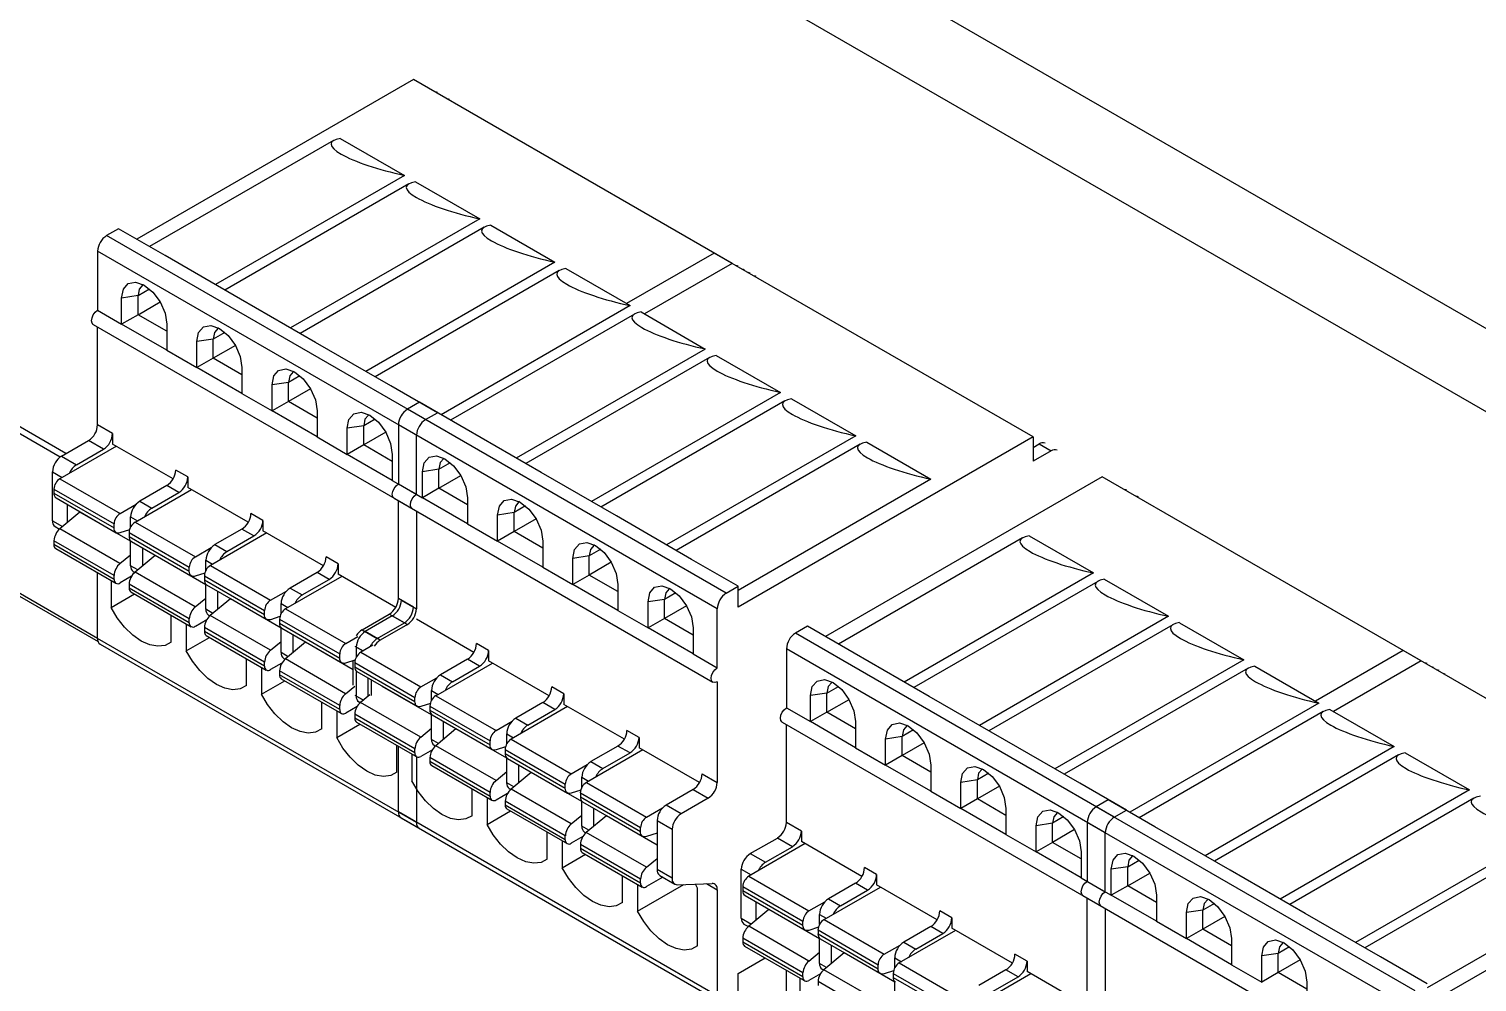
# Model space of a CAD drawing. Header units: millimetres. Extents: x 12 to 584, y 10 to 401.
# Drawn here: x 396.23 to 418.92, y 146.12 to 161.06 of the extents above; entities that cross this region are included whole.
import ezdxf

# ---------------------------------------------------------------- set-up
doc = ezdxf.new("R2010")
doc.units = ezdxf.units.MM
doc.header["$LTSCALE"] = 2

msp = doc.modelspace()

# ---------------------------------------------------------------- linework, layer by layer
for p, q in [((387.157, 174.784), (448.486, 139.379)), ((447.921, 138.399), (386.591, 173.804)), ((396.716, 154.35), (382.372, 162.631)), ((396.808, 154.406), (385.907, 160.699)), ((402.253, 160.271), (397.917, 157.767)), ((407.25, 157.386), (402.253, 160.271)), ((397.304, 151.507), (382.372, 160.127)), ((382.4, 160.066), (397.312, 151.457)), ((401.003, 159.314), (398.12, 157.65)), ((401.108, 159.347), (402.114, 158.766)), ((402.114, 158.766), (399.151, 157.055)), ((402.182, 158.634), (399.299, 156.969)), ((402.286, 158.667), (403.293, 158.085)), ((403.293, 158.085), (400.329, 156.374)), ((403.36, 157.953), (400.477, 156.289)), ((403.465, 157.986), (404.471, 157.405)), ((397.634, 157.93), (397.445, 157.822)), ((402.442, 154.937), (397.445, 157.822)), ((398.364, 157.509), (397.634, 157.93)), ((402.301, 154.692), (397.304, 157.577)), ((397.304, 157.577), (397.304, 156.651)), ((399.543, 156.828), (398.364, 157.509)), ((406.967, 157.549), (405.595, 156.757)), ((411.964, 154.665), (406.967, 157.549)), ((404.471, 157.405), (401.508, 155.694)), ((404.539, 157.273), (401.656, 155.608)), ((404.643, 157.306), (405.65, 156.725)), ((407.25, 157.386), (405.877, 156.594)), ((397.938, 156.882), (397.681, 156.842)), ((397.681, 156.434), (397.681, 156.842)), ((397.938, 156.882), (398.118, 156.986)), ((397.938, 156.582), (397.938, 156.882)), ((400.721, 156.148), (399.543, 156.828)), ((397.304, 156.651), (397.681, 156.434)), ((397.938, 156.582), (398.284, 156.782)), ((405.65, 156.725), (402.686, 155.014)), ((405.718, 156.593), (402.834, 154.928)), ((405.822, 156.626), (406.828, 156.044)), ((397.237, 156.427), (402.234, 153.542)), ((397.304, 154.855), (397.304, 156.388)), ((397.938, 156.582), (397.681, 156.434)), ((398.388, 156.025), (397.681, 156.434)), ((398.388, 156.323), (397.938, 156.582)), ((398.388, 156.434), (398.388, 156.025)), ((399.117, 156.201), (398.859, 156.161)), ((398.859, 155.753), (398.859, 156.161)), ((399.297, 156.305), (399.117, 156.201)), ((399.117, 155.902), (399.117, 156.201)), ((401.9, 155.468), (400.721, 156.148)), ((398.388, 156.025), (398.859, 155.753)), ((399.463, 156.102), (399.117, 155.902)), ((406.828, 156.044), (403.865, 154.333)), ((406.896, 155.912), (404.013, 154.248)), ((407, 155.945), (408.007, 155.364)), ((399.117, 155.902), (398.859, 155.753)), ((399.566, 155.345), (398.859, 155.753)), ((399.566, 155.642), (399.117, 155.902)), ((399.566, 155.753), (399.566, 155.345)), ((400.295, 155.521), (400.038, 155.481)), ((400.038, 155.073), (400.038, 155.481)), ((400.476, 155.625), (400.295, 155.521)), ((400.295, 155.222), (400.295, 155.521)), ((402.631, 155.046), (401.9, 155.468)), ((399.566, 155.345), (400.038, 155.073)), ((400.641, 155.421), (400.295, 155.222)), ((408.007, 155.364), (405.043, 153.653)), ((408.075, 155.232), (405.191, 153.567)), ((408.179, 155.265), (409.186, 154.684)), ((400.295, 155.222), (400.038, 155.073)), ((400.745, 154.665), (400.038, 155.073)), ((400.745, 154.962), (400.295, 155.222)), ((400.745, 155.073), (400.745, 154.665)), ((402.348, 155.209), (402.159, 155.1)), ((407.156, 152.216), (402.159, 155.1)), ((403.078, 154.787), (402.348, 155.209)), ((402.442, 154.937), (402.631, 155.046)), ((397.539, 154.719), (397.304, 154.855)), ((401.474, 154.841), (401.216, 154.801)), ((401.216, 154.392), (401.216, 154.801)), ((401.654, 154.945), (401.474, 154.841)), ((401.474, 154.541), (401.474, 154.841)), ((407.015, 151.971), (402.018, 154.855)), ((402.018, 154.855), (402.018, 153.93)), ((404.257, 154.107), (403.078, 154.787)), ((396.738, 154.365), (397.162, 154.61)), ((397.398, 154.474), (397.162, 154.61)), ((397.539, 154.719), (397.539, 154.555)), ((398.488, 154.008), (397.539, 154.555)), ((400.745, 154.665), (401.216, 154.392)), ((401.82, 154.741), (401.474, 154.541)), ((402.301, 153.767), (402.301, 154.692)), ((409.186, 154.684), (406.222, 152.973)), ((409.253, 154.552), (406.37, 152.887)), ((411.964, 154.665), (407.345, 151.998)), ((409.357, 154.585), (410.364, 154.003)), ((411.964, 154.665), (411.964, 154.284)), ((411.964, 154.501), (412.059, 154.556)), ((412.059, 154.556), (412.247, 154.447)), ((397.598, 154.521), (396.714, 154.011)), ((396.738, 154.365), (396.974, 154.229)), ((396.974, 154.229), (397.398, 154.474)), ((401.474, 154.541), (401.216, 154.392)), ((401.923, 153.984), (401.216, 154.392)), ((401.923, 154.282), (401.474, 154.541)), ((401.923, 154.393), (401.923, 153.984)), ((412.247, 154.447), (411.964, 154.284)), ((396.597, 153.353), (396.597, 154.12)), ((396.597, 154.12), (396.75, 154.032)), ((398.718, 154.038), (398.529, 154.147)), ((402.652, 154.16), (402.395, 154.12)), ((402.395, 153.712), (402.395, 154.12)), ((402.652, 154.16), (402.833, 154.264)), ((402.652, 153.861), (402.652, 154.16)), ((405.435, 153.427), (404.257, 154.107)), ((396.714, 154.011), (397.657, 153.467)), ((398.388, 153.902), (397.964, 153.657)), ((398.576, 153.793), (398.388, 153.902)), ((398.718, 154.038), (398.718, 153.875)), ((399.666, 153.328), (398.718, 153.875)), ((401.923, 153.984), (402.301, 153.767)), ((402.018, 153.93), (402.395, 153.712)), ((402.652, 153.861), (402.395, 153.712)), ((402.652, 153.861), (402.998, 154.061)), ((403.102, 153.601), (402.652, 153.861)), ((410.364, 154.003), (407.345, 152.26)), ((413.049, 154.039), (408.712, 151.535)), ((418.045, 151.154), (413.049, 154.039)), ((396.62, 153.848), (397.563, 153.304)), ((396.62, 153.848), (396.62, 153.785)), ((396.62, 153.785), (397.563, 153.241)), ((396.655, 153.709), (397.597, 153.165)), ((397.893, 153.331), (398.777, 153.841)), ((397.964, 153.657), (398.152, 153.549)), ((398.152, 153.549), (398.576, 153.793)), ((401.951, 153.706), (406.948, 150.821)), ((402.018, 152.133), (402.018, 153.667)), ((403.102, 153.304), (402.395, 153.712)), ((403.102, 153.712), (403.102, 153.304)), ((397.028, 153.488), (396.712, 153.226)), ((396.832, 153.325), (396.832, 153.607)), ((397.028, 153.488), (397.032, 153.492)), ((397.822, 153.03), (397.028, 153.488)), ((397.657, 153.467), (397.907, 153.611)), ((397.822, 153.253), (397.822, 153.412)), ((397.822, 153.412), (397.928, 153.351)), ((399.896, 153.358), (399.708, 153.467)), ((402.301, 153.504), (402.301, 151.97)), ((403.831, 153.48), (403.573, 153.44)), ((403.573, 153.032), (403.573, 153.44)), ((404.011, 153.584), (403.831, 153.48)), ((403.831, 153.181), (403.831, 153.48)), ((406.614, 152.746), (405.435, 153.427)), ((396.597, 153.353), (396.755, 153.261)), ((396.638, 153.261), (396.707, 153.221)), ((397.655, 152.681), (396.712, 153.226)), ((397.563, 153.241), (397.563, 153.304)), ((397.805, 153.21), (397.655, 153.162)), ((397.893, 153.331), (398.836, 152.787)), ((399.566, 153.222), (399.142, 152.977)), ((399.755, 153.113), (399.566, 153.222)), ((399.896, 153.358), (399.896, 153.195)), ((400.845, 152.647), (399.896, 153.195)), ((403.102, 153.304), (403.573, 153.032)), ((403.831, 153.181), (403.573, 153.032)), ((404.177, 153.38), (403.831, 153.181)), ((404.28, 152.921), (403.831, 153.181)), ((397.563, 152.495), (396.62, 153.039)), ((396.62, 153.039), (396.62, 152.977)), ((397.563, 152.433), (396.62, 152.977)), ((397.799, 153.168), (398.741, 152.623)), ((397.799, 153.168), (397.799, 153.105)), ((397.799, 153.105), (398.741, 152.561)), ((397.822, 152.645), (397.822, 153.037)), ((397.833, 153.029), (398.776, 152.485)), ((399.955, 153.161), (399.071, 152.651)), ((399.142, 152.977), (399.331, 152.868)), ((399.331, 152.868), (399.755, 153.113)), ((404.28, 152.624), (403.573, 153.032)), ((404.28, 153.032), (404.28, 152.624)), ((411.799, 153.082), (408.915, 151.418)), ((411.903, 153.115), (412.91, 152.534)), ((396.648, 152.916), (397.591, 152.372)), ((397.655, 152.681), (397.822, 152.82)), ((398.206, 152.808), (397.891, 152.545)), ((398.011, 152.645), (398.011, 152.926)), ((398.206, 152.808), (398.21, 152.811)), ((399.001, 152.349), (398.206, 152.808)), ((398.836, 152.787), (399.086, 152.931)), ((399.001, 152.573), (399.001, 152.732)), ((399.001, 152.732), (399.107, 152.671)), ((401.075, 152.678), (400.886, 152.787)), ((405.009, 152.8), (404.752, 152.76)), ((404.752, 152.351), (404.752, 152.76)), ((405.19, 152.904), (405.009, 152.8)), ((405.009, 152.5), (405.009, 152.8)), ((407.345, 152.324), (406.614, 152.746)), ((397.304, 151.507), (397.304, 152.537)), ((397.934, 152.581), (397.822, 152.645)), ((397.864, 152.554), (397.886, 152.541)), ((398.834, 152.001), (397.891, 152.545)), ((398.741, 152.561), (398.741, 152.623)), ((398.983, 152.529), (398.834, 152.481)), ((399.071, 152.651), (400.014, 152.106)), ((400.745, 152.542), (400.321, 152.297)), ((400.933, 152.433), (400.745, 152.542)), ((401.075, 152.678), (401.075, 152.514)), ((401.976, 151.994), (401.075, 152.514)), ((404.28, 152.624), (404.752, 152.351)), ((405.009, 152.5), (404.752, 152.351)), ((405.355, 152.7), (405.009, 152.5)), ((405.459, 152.241), (405.009, 152.5)), ((412.91, 152.534), (409.946, 150.823)), ((397.516, 152.415), (397.516, 151.994)), ((397.563, 152.433), (397.563, 152.495)), ((397.837, 152.482), (397.657, 152.378)), ((398.741, 151.815), (397.799, 152.359)), ((397.799, 152.359), (397.799, 152.297)), ((398.741, 151.752), (397.799, 152.297)), ((398.977, 152.487), (399.92, 151.943)), ((398.977, 152.487), (398.977, 152.425)), ((398.977, 152.425), (399.92, 151.88)), ((399.001, 151.965), (399.001, 152.357)), ((399.012, 152.348), (399.954, 151.804)), ((401.134, 152.48), (400.25, 151.97)), ((400.321, 152.297), (400.509, 152.188)), ((400.509, 152.188), (400.933, 152.433)), ((405.459, 151.943), (404.752, 152.351)), ((405.459, 152.352), (405.459, 151.943)), ((407.156, 152.216), (407.345, 152.324)), ((407.345, 151.998), (407.345, 152.324)), ((412.977, 152.402), (410.094, 150.737)), ((413.081, 152.435), (414.088, 151.854)), ((397.516, 151.994), (397.88, 152.204)), ((397.826, 152.236), (398.769, 151.691)), ((398.834, 152.001), (399.001, 152.14)), ((399.385, 152.128), (399.069, 151.865)), ((399.189, 151.965), (399.189, 152.246)), ((399.385, 152.128), (399.389, 152.131)), ((400.179, 151.669), (399.385, 152.128)), ((400.014, 152.106), (400.264, 152.25)), ((400.179, 151.892), (400.179, 152.052)), ((400.179, 152.052), (400.285, 151.991)), ((402.253, 151.997), (402.018, 152.133)), ((402.065, 152.106), (402.301, 151.97)), ((406.188, 152.119), (405.93, 152.079)), ((405.93, 151.671), (405.93, 152.079)), ((406.368, 152.223), (406.188, 152.119)), ((406.188, 151.82), (406.188, 152.119)), ((398.459, 151.45), (398.459, 151.87)), ((399.112, 151.9), (399.001, 151.965)), ((399.042, 151.873), (399.064, 151.86)), ((400.012, 151.321), (399.069, 151.865)), ((399.92, 151.88), (399.92, 151.943)), ((400.162, 151.849), (400.012, 151.801)), ((400.25, 151.97), (401.193, 151.426)), ((401.452, 151.644), (401.876, 151.889)), ((401.923, 151.861), (401.499, 151.616)), ((402.112, 151.752), (401.876, 151.889)), ((401.923, 151.861), (402.159, 151.725)), ((405.459, 151.943), (405.93, 151.671)), ((406.188, 151.82), (405.93, 151.671)), ((406.534, 152.02), (406.188, 151.82)), ((406.637, 151.56), (406.188, 151.82)), ((407.015, 151.045), (407.015, 151.971)), ((414.088, 151.854), (411.124, 150.143)), ((398.694, 151.734), (398.694, 151.314)), ((398.741, 151.752), (398.741, 151.815)), ((398.836, 151.698), (399.016, 151.802)), ((399.92, 151.134), (398.977, 151.679)), ((398.977, 151.679), (398.977, 151.616)), ((399.92, 151.072), (398.977, 151.616)), ((400.156, 151.807), (401.098, 151.263)), ((400.156, 151.807), (400.156, 151.744)), ((400.156, 151.744), (401.098, 151.2)), ((400.179, 151.285), (400.179, 151.676)), ((400.19, 151.668), (401.133, 151.124)), ((401.452, 151.644), (401.688, 151.508)), ((401.735, 151.48), (401.499, 151.616)), ((401.688, 151.508), (402.112, 151.752)), ((402.159, 151.725), (401.735, 151.48)), ((403.202, 151.287), (402.301, 151.807)), ((406.637, 151.263), (405.93, 151.671)), ((406.637, 151.671), (406.637, 151.263)), ((408.429, 151.699), (408.24, 151.59)), ((409.159, 151.277), (408.429, 151.699)), ((414.156, 151.721), (411.272, 150.057)), ((414.26, 151.754), (415.267, 151.173)), ((402.301, 148.622), (397.304, 151.507)), ((397.345, 151.415), (402.342, 148.531)), ((398.694, 151.314), (399.059, 151.524)), ((399.005, 151.555), (399.948, 151.011)), ((400.012, 151.321), (400.179, 151.46)), ((400.563, 151.447), (400.248, 151.185)), ((400.368, 151.284), (400.368, 151.566)), ((400.563, 151.447), (400.567, 151.45)), ((401.311, 151.016), (400.563, 151.447)), ((401.193, 151.426), (401.382, 151.535)), ((401.334, 151.385), (401.464, 151.31)), ((401.358, 151.371), (401.358, 151.212)), ((401.358, 151.371), (401.464, 151.31)), ((401.618, 151.399), (401.428, 151.29)), ((403.432, 151.317), (403.243, 151.426)), ((413.237, 148.705), (408.24, 151.59)), ((399.637, 150.769), (399.637, 151.19)), ((400.291, 151.22), (400.179, 151.285)), ((400.221, 151.193), (400.243, 151.18)), ((401.191, 150.64), (400.248, 151.185)), ((401.098, 151.2), (401.098, 151.263)), ((401.334, 151.167), (401.191, 151.121)), ((401.311, 150.773), (401.311, 151.159)), ((401.428, 151.29), (402.371, 150.746)), ((403.102, 151.181), (402.678, 150.936)), ((403.29, 151.072), (403.102, 151.181)), ((403.432, 151.317), (403.432, 151.154)), ((404.38, 150.606), (403.432, 151.154)), ((406.637, 151.263), (407.015, 151.045)), ((413.096, 148.46), (408.099, 151.345)), ((408.099, 151.345), (408.099, 150.419)), ((410.338, 150.596), (409.159, 151.277)), ((415.267, 151.173), (412.303, 149.462)), ((417.763, 151.317), (416.39, 150.525)), ((418.045, 151.154), (416.673, 150.362)), ((422.759, 148.433), (417.763, 151.317)), ((399.873, 151.054), (399.873, 150.633)), ((399.92, 151.072), (399.92, 151.134)), ((400.194, 151.121), (400.014, 151.018)), ((401.098, 150.454), (400.156, 150.998)), ((400.156, 150.998), (400.156, 150.936)), ((401.098, 150.392), (400.156, 150.936)), ((401.334, 151.127), (402.277, 150.582)), ((401.334, 151.127), (401.334, 151.064)), ((401.334, 151.064), (402.277, 150.52)), ((401.358, 150.996), (401.358, 150.604)), ((401.369, 150.988), (402.311, 150.443)), ((402.607, 150.609), (403.491, 151.12)), ((402.678, 150.936), (402.866, 150.827)), ((402.866, 150.827), (403.29, 151.072)), ((415.334, 151.041), (412.451, 149.377)), ((415.439, 151.074), (416.445, 150.493)), ((399.873, 150.633), (400.237, 150.844)), ((400.183, 150.875), (401.126, 150.331)), ((401.191, 150.64), (401.334, 150.76)), ((401.546, 150.604), (401.546, 150.885)), ((401.593, 150.858), (401.593, 150.61)), ((402.536, 150.308), (401.765, 150.753)), ((402.371, 150.746), (402.621, 150.89)), ((402.536, 150.532), (402.536, 150.691)), ((402.536, 150.691), (402.642, 150.63)), ((404.61, 150.637), (404.422, 150.746)), ((407.015, 150.827), (407.015, 149.249)), ((408.734, 150.65), (408.914, 150.754)), ((400.816, 150.089), (400.816, 150.51)), ((401.334, 150.618), (401.469, 150.54)), ((401.469, 150.54), (401.358, 150.604)), ((401.376, 150.526), (401.421, 150.5)), ((401.399, 150.513), (401.421, 150.5)), ((401.57, 150.624), (401.426, 150.504)), ((402.369, 149.96), (401.426, 150.504)), ((402.277, 150.52), (402.277, 150.582)), ((402.519, 150.488), (402.369, 150.44)), ((402.607, 150.609), (403.55, 150.065)), ((404.28, 150.501), (403.856, 150.256)), ((404.469, 150.392), (404.28, 150.501)), ((404.61, 150.637), (404.61, 150.473)), ((405.559, 149.926), (404.61, 150.473)), ((408.734, 150.65), (408.476, 150.61)), ((408.476, 150.202), (408.476, 150.61)), ((408.734, 150.35), (408.734, 150.65)), ((408.734, 150.35), (409.08, 150.55)), ((411.516, 149.916), (410.338, 150.596)), ((416.445, 150.493), (413.481, 148.782)), ((401.051, 150.374), (401.051, 149.953)), ((401.098, 150.392), (401.098, 150.454)), ((401.373, 150.441), (401.193, 150.337)), ((402.277, 149.774), (401.334, 150.318)), ((401.334, 150.318), (401.334, 150.256)), ((402.277, 149.711), (401.334, 150.256)), ((402.513, 150.446), (403.455, 149.902)), ((402.513, 150.446), (402.513, 150.384)), ((402.513, 150.384), (403.455, 149.839)), ((402.536, 149.924), (402.536, 150.316)), ((402.547, 150.307), (403.49, 149.763)), ((404.669, 150.439), (403.785, 149.929)), ((403.856, 150.256), (404.045, 150.147)), ((404.045, 150.147), (404.469, 150.392)), ((408.099, 150.419), (408.476, 150.202)), ((408.734, 150.35), (408.476, 150.202)), ((409.183, 150.091), (408.734, 150.35)), ((416.513, 150.361), (413.629, 148.696)), ((416.617, 150.394), (417.624, 149.813)), ((401.051, 149.953), (401.416, 150.163)), ((401.362, 150.195), (402.305, 149.65)), ((402.369, 149.96), (402.536, 150.099)), ((402.92, 150.087), (402.605, 149.824)), ((402.725, 149.924), (402.725, 150.205)), ((402.92, 150.087), (402.924, 150.09)), ((403.715, 149.628), (402.92, 150.087)), ((403.55, 150.065), (403.8, 150.209)), ((403.715, 149.851), (403.715, 150.011)), ((403.715, 150.011), (403.821, 149.95)), ((405.789, 149.956), (405.6, 150.065)), ((408.032, 150.195), (413.029, 147.31)), ((408.099, 148.623), (408.099, 150.156)), ((409.183, 149.793), (408.476, 150.202)), ((409.183, 150.202), (409.183, 149.793)), ((410.092, 150.073), (409.912, 149.969)), ((401.994, 149.409), (401.994, 149.829)), ((402.018, 148.786), (402.018, 149.816)), ((402.648, 149.859), (402.536, 149.924)), ((402.578, 149.832), (402.6, 149.819)), ((403.548, 149.28), (402.605, 149.824)), ((403.455, 149.839), (403.455, 149.902)), ((403.697, 149.808), (403.548, 149.76)), ((403.785, 149.929), (404.728, 149.385)), ((405.459, 149.82), (405.035, 149.575)), ((405.648, 149.711), (405.459, 149.82)), ((405.789, 149.956), (405.789, 149.793)), ((406.737, 149.246), (405.789, 149.793)), ((409.183, 149.793), (409.654, 149.521)), ((409.912, 149.969), (409.654, 149.93)), ((409.654, 149.521), (409.654, 149.93)), ((409.912, 149.67), (409.912, 149.969)), ((410.258, 149.87), (409.912, 149.67)), ((412.695, 149.236), (411.516, 149.916)), ((417.624, 149.813), (414.66, 148.101)), ((402.23, 149.693), (402.23, 149.273)), ((402.277, 149.711), (402.277, 149.774)), ((402.301, 149.653), (402.301, 148.622)), ((402.551, 149.761), (402.371, 149.657)), ((403.455, 149.093), (402.513, 149.638)), ((402.513, 149.638), (402.513, 149.575)), ((403.455, 149.031), (402.513, 149.575)), ((403.691, 149.766), (404.634, 149.222)), ((403.691, 149.766), (403.691, 149.703)), ((403.691, 149.703), (404.634, 149.159)), ((403.715, 149.244), (403.715, 149.635)), ((403.726, 149.627), (404.669, 149.083)), ((405.848, 149.759), (404.964, 149.249)), ((405.035, 149.575), (405.223, 149.467)), ((405.223, 149.467), (405.648, 149.711)), ((409.912, 149.67), (409.654, 149.521)), ((410.362, 149.41), (409.912, 149.67)), ((417.691, 149.68), (414.808, 148.016)), ((417.796, 149.713), (418.802, 149.132)), ((402.54, 149.514), (403.483, 148.97)), ((403.548, 149.28), (403.715, 149.419)), ((404.099, 149.406), (403.784, 149.143)), ((403.903, 149.243), (403.903, 149.525)), ((404.099, 149.406), (404.103, 149.409)), ((404.893, 148.948), (404.099, 149.406)), ((404.728, 149.385), (404.978, 149.529)), ((404.893, 149.171), (404.893, 149.33)), ((404.893, 149.33), (404.999, 149.269)), ((406.779, 149.385), (407.015, 149.249)), ((410.362, 149.113), (409.654, 149.521)), ((410.362, 149.521), (410.362, 149.113)), ((411.271, 149.393), (411.091, 149.289)), ((403.173, 148.728), (403.173, 149.149)), ((403.826, 149.179), (403.715, 149.244)), ((403.756, 149.152), (403.778, 149.139)), ((404.726, 148.599), (403.784, 149.143)), ((404.634, 149.159), (404.634, 149.222)), ((404.876, 149.128), (404.726, 149.08)), ((404.964, 149.249), (405.907, 148.705)), ((406.637, 149.14), (406.213, 148.895)), ((406.637, 149.14), (406.873, 149.004)), ((410.362, 149.113), (410.833, 148.841)), ((411.091, 149.289), (410.833, 149.249)), ((410.833, 148.841), (410.833, 149.249)), ((411.091, 148.99), (411.091, 149.289)), ((411.437, 149.189), (411.091, 148.99)), ((413.426, 148.814), (412.695, 149.236)), ((418.802, 149.132), (415.838, 147.421)), ((403.408, 149.013), (403.408, 148.592)), ((403.455, 149.031), (403.455, 149.093)), ((403.55, 148.976), (403.73, 149.08)), ((404.634, 148.413), (403.691, 148.957)), ((403.691, 148.957), (403.691, 148.895)), ((404.634, 148.351), (403.691, 148.895)), ((404.87, 149.086), (405.812, 148.541)), ((404.87, 149.086), (404.87, 149.023)), ((404.87, 149.023), (405.812, 148.479)), ((404.893, 148.563), (404.893, 148.955)), ((404.904, 148.947), (405.847, 148.402)), ((406.449, 148.759), (406.213, 148.895)), ((406.873, 149.004), (406.449, 148.759)), ((411.091, 148.99), (410.833, 148.841)), ((411.54, 148.73), (411.091, 148.99)), ((413.143, 148.977), (412.954, 148.868)), ((417.951, 145.984), (412.954, 148.868)), ((413.874, 148.555), (413.143, 148.977)), ((418.87, 149), (415.986, 147.336)), ((407.015, 145.901), (402.018, 148.786)), ((402.059, 148.694), (407.056, 145.809)), ((403.408, 148.592), (403.773, 148.803)), ((403.719, 148.834), (404.662, 148.29)), ((404.726, 148.599), (404.893, 148.738)), ((405.277, 148.726), (404.962, 148.463)), ((405.082, 148.563), (405.082, 148.844)), ((405.277, 148.726), (405.281, 148.729)), ((406.072, 148.267), (405.277, 148.726)), ((405.907, 148.705), (406.157, 148.849)), ((406.072, 148.65), (406.307, 148.514)), ((406.072, 148.65), (406.072, 147.883)), ((411.54, 148.433), (410.833, 148.841)), ((411.54, 148.841), (411.54, 148.433)), ((412.449, 148.713), (412.269, 148.609)), ((413.237, 148.705), (413.426, 148.814)), ((404.351, 148.048), (404.351, 148.469)), ((405.005, 148.499), (404.893, 148.563)), ((404.935, 148.472), (404.957, 148.459)), ((405.905, 147.919), (404.962, 148.463)), ((405.812, 148.479), (405.812, 148.541)), ((406.072, 148.453), (405.905, 148.399)), ((406.307, 148.514), (406.307, 147.747)), ((408.335, 148.487), (408.099, 148.623)), ((408.335, 148.487), (408.335, 148.324)), ((411.54, 148.433), (412.011, 148.161)), ((412.269, 148.609), (412.011, 148.569)), ((412.011, 148.161), (412.011, 148.569)), ((412.269, 148.309), (412.269, 148.609)), ((412.615, 148.509), (412.269, 148.309)), ((417.81, 145.739), (412.813, 148.623)), ((412.813, 148.623), (412.813, 147.698)), ((413.096, 147.535), (413.096, 148.46)), ((415.052, 147.875), (413.874, 148.555)), ((419.981, 148.452), (417.017, 146.741)), ((422.759, 148.433), (418.14, 145.766)), ((404.587, 148.333), (404.587, 147.912)), ((404.634, 148.351), (404.634, 148.413)), ((404.908, 148.4), (404.728, 148.296)), ((405.812, 147.733), (404.87, 148.277)), ((404.87, 148.277), (404.87, 148.215)), ((405.812, 147.67), (404.87, 148.215)), ((408.393, 148.29), (407.51, 147.779)), ((407.533, 148.133), (407.957, 148.378)), ((407.769, 147.997), (408.193, 148.242)), ((408.193, 148.242), (407.957, 148.378)), ((409.283, 147.776), (408.335, 148.324)), ((412.269, 148.309), (412.011, 148.161)), ((412.719, 148.05), (412.269, 148.309)), ((420.048, 148.32), (417.165, 146.655)), ((404.587, 147.912), (404.951, 148.122)), ((404.897, 148.153), (405.84, 147.609)), ((405.905, 147.919), (406.072, 148.058)), ((407.533, 148.133), (407.769, 147.997)), ((412.719, 147.752), (412.011, 148.161)), ((412.719, 148.161), (412.719, 147.752)), ((413.448, 147.928), (413.628, 148.032)), ((405.53, 147.368), (405.53, 147.788)), ((406.162, 147.763), (405.907, 147.616)), ((406.307, 147.747), (406.072, 147.883)), ((406.113, 147.791), (406.349, 147.655)), ((407.392, 147.121), (407.392, 147.888)), ((407.392, 147.888), (407.545, 147.8)), ((407.51, 147.779), (408.452, 147.235)), ((409.513, 147.807), (409.324, 147.915)), ((409.513, 147.807), (409.513, 147.643)), ((412.719, 147.752), (413.096, 147.535)), ((413.448, 147.928), (413.19, 147.889)), ((413.19, 147.48), (413.19, 147.889)), ((413.448, 147.629), (413.448, 147.928)), ((413.448, 147.629), (413.794, 147.829)), ((416.231, 147.195), (415.052, 147.875)), ((421.159, 147.772), (418.14, 146.028)), ((405.765, 147.652), (405.765, 147.232)), ((405.765, 147.232), (406.49, 147.65)), ((405.812, 147.67), (405.812, 147.733)), ((406.389, 147.646), (406.933, 147.667)), ((406.708, 147.592), (406.679, 147.646)), ((406.708, 146.687), (406.708, 147.592)), ((406.846, 147.664), (407.015, 147.566)), ((407.015, 147.566), (407.015, 145.901)), ((407.415, 147.616), (408.358, 147.072)), ((407.415, 147.616), (407.415, 147.554)), ((407.415, 147.554), (408.358, 147.009)), ((408.688, 147.099), (409.572, 147.609)), ((409.183, 147.67), (408.759, 147.425)), ((408.947, 147.317), (409.372, 147.562)), ((409.372, 147.562), (409.183, 147.67)), ((410.462, 147.096), (409.513, 147.643)), ((412.813, 147.698), (413.19, 147.48)), ((413.448, 147.629), (413.19, 147.48)), ((413.897, 147.369), (413.448, 147.629)), ((407.45, 147.477), (408.393, 146.933)), ((407.627, 147.093), (407.627, 147.375)), ((408.452, 147.235), (408.702, 147.379)), ((408.759, 147.425), (408.947, 147.317)), ((412.746, 147.474), (417.743, 144.589)), ((412.813, 145.902), (412.813, 147.435)), ((413.897, 147.072), (413.19, 147.48)), ((413.897, 147.48), (413.897, 147.072)), ((414.806, 147.352), (414.626, 147.248)), ((407.392, 147.121), (407.55, 147.029)), ((407.823, 147.256), (407.508, 146.994)), ((407.823, 147.256), (407.827, 147.26)), ((408.617, 146.798), (407.823, 147.256)), ((408.358, 147.009), (408.358, 147.072)), ((408.617, 147.021), (408.617, 147.181)), ((408.617, 147.181), (408.723, 147.119)), ((408.688, 147.099), (409.631, 146.555)), ((410.692, 147.126), (410.503, 147.235)), ((410.692, 147.126), (410.692, 146.963)), ((413.096, 147.272), (413.096, 145.738)), ((413.897, 147.072), (414.368, 146.8)), ((414.626, 147.248), (414.368, 147.208)), ((414.368, 146.8), (414.368, 147.208)), ((414.626, 146.949), (414.626, 147.248)), ((414.972, 147.148), (414.626, 146.949)), ((417.409, 146.514), (416.231, 147.195)), ((407.433, 147.029), (407.503, 146.989)), ((408.45, 146.449), (407.508, 146.994)), ((408.6, 146.978), (408.45, 146.93)), ((408.594, 146.936), (409.537, 146.391)), ((408.594, 146.936), (408.594, 146.873)), ((408.594, 146.873), (409.537, 146.329)), ((410.75, 146.929), (409.867, 146.419)), ((410.362, 146.99), (409.937, 146.745)), ((410.126, 146.636), (410.55, 146.881)), ((410.55, 146.881), (410.362, 146.99)), ((411.64, 146.415), (410.692, 146.963)), ((414.626, 146.949), (414.368, 146.8)), ((415.076, 146.689), (414.626, 146.949)), ((408.358, 146.263), (407.415, 146.807)), ((407.415, 146.807), (407.415, 146.745)), ((408.358, 146.201), (407.415, 146.745)), ((407.443, 146.684), (408.386, 146.14)), ((408.617, 146.413), (408.617, 146.805)), ((408.628, 146.797), (409.571, 146.253)), ((408.806, 146.413), (408.806, 146.694)), ((409.631, 146.555), (409.881, 146.699)), ((409.937, 146.745), (410.126, 146.636)), ((415.076, 146.392), (414.368, 146.8)), ((415.076, 146.8), (415.076, 146.392)), ((415.985, 146.672), (415.805, 146.568)), ((407.345, 146.255), (407.765, 146.498)), ((408.45, 146.449), (408.617, 146.588)), ((408.729, 146.349), (408.617, 146.413)), ((409.002, 146.576), (408.686, 146.313)), ((409.002, 146.576), (409.005, 146.579)), ((409.796, 146.118), (409.002, 146.576)), ((409.537, 146.329), (409.537, 146.391)), ((409.796, 146.341), (409.796, 146.5)), ((409.796, 146.5), (409.902, 146.439)), ((409.867, 146.419), (410.809, 145.874)), ((411.87, 146.446), (411.681, 146.555)), ((411.87, 146.446), (411.87, 146.283)), ((415.076, 146.392), (415.547, 146.12)), ((415.805, 146.568), (415.547, 146.528)), ((415.547, 146.12), (415.547, 146.528)), ((415.805, 146.268), (415.805, 146.568)), ((416.151, 146.468), (415.805, 146.268)), ((418.14, 146.093), (417.409, 146.514)), ((407.345, 145.928), (407.345, 146.255)), ((408.099, 145.275), (408.099, 146.305)), ((408.311, 146.183), (408.311, 145.762)), ((408.358, 146.201), (408.358, 146.263)), ((408.632, 146.25), (408.452, 146.146)), ((408.659, 146.322), (408.681, 146.309)), ((409.629, 145.769), (408.686, 146.313)), ((409.778, 146.297), (409.629, 146.249)), ((409.772, 146.255), (410.715, 145.711)), ((409.772, 146.255), (409.772, 146.193)), ((409.772, 146.193), (410.715, 145.649)), ((411.929, 146.249), (411.045, 145.738)), ((411.54, 146.31), (411.116, 146.065)), ((411.304, 145.956), (411.729, 146.201)), ((411.729, 146.201), (411.54, 146.31)), ((412.771, 145.762), (411.87, 146.283)), ((415.805, 146.268), (415.547, 146.12)), ((416.254, 146.009), (415.805, 146.268)), ((409.537, 145.583), (408.594, 146.127)), ((408.594, 146.127), (408.594, 146.065)), ((409.796, 145.733), (409.796, 146.125)), ((416.254, 146.12), (416.254, 145.711))]:
    msp.add_line(p, q)
at = {"flags": 128}
for points in [[(402.631, 160.066), (402.615, 160.071), (402.597, 160.072)], [(402.819, 159.957), (402.803, 159.962), (402.786, 159.963)], [(407.345, 157.344), (407.329, 157.349), (407.311, 157.351)], [(407.406, 157.296), (407.423, 157.295), (407.439, 157.29)], [(397.681, 156.842), (397.708, 156.982), (397.784, 157.071), (397.899, 157.093), (398.034, 157.046), (398.17, 156.937), (398.284, 156.782), (398.361, 156.605), (398.388, 156.434)], [(398.021, 157.053), (398.014, 157.05), (397.958, 156.985), (397.938, 156.882)], [(407.533, 157.236), (407.517, 157.241), (407.5, 157.242)], [(407.627, 157.181), (407.612, 157.186), (407.594, 157.188)], [(397.237, 156.427), (397.237, 156.427), (397.217, 156.45), (397.209, 156.488), (397.217, 156.534), (397.237, 156.581), (397.268, 156.622), (397.304, 156.651)], [(398.859, 156.161), (398.886, 156.302), (398.963, 156.39), (399.078, 156.413), (399.213, 156.366), (399.348, 156.256), (399.463, 156.102), (399.539, 155.925), (399.566, 155.753)], [(399.2, 156.373), (399.193, 156.369), (399.137, 156.304), (399.117, 156.201)], [(400.038, 155.481), (400.065, 155.622), (400.141, 155.71), (400.256, 155.732), (400.391, 155.685), (400.527, 155.576), (400.641, 155.421), (400.718, 155.245), (400.745, 155.073)], [(400.378, 155.693), (400.371, 155.689), (400.315, 155.624), (400.295, 155.521)], [(401.216, 154.801), (401.243, 154.941), (401.32, 155.03), (401.435, 155.052), (401.57, 155.005), (401.705, 154.896), (401.82, 154.741), (401.896, 154.564), (401.923, 154.393)], [(401.557, 155.012), (401.55, 155.008), (401.494, 154.944), (401.474, 154.841)], [(402.395, 154.12), (402.422, 154.261), (402.498, 154.349), (402.613, 154.372), (402.748, 154.325), (402.884, 154.215), (402.998, 154.061), (403.075, 153.884), (403.102, 153.712)], [(402.735, 154.332), (402.728, 154.328), (402.672, 154.263), (402.652, 154.16)], [(401.951, 153.706), (401.951, 153.706), (401.931, 153.729), (401.923, 153.767), (401.931, 153.812), (401.951, 153.859), (401.982, 153.901), (402.018, 153.93)], [(402.234, 153.542), (402.234, 153.542), (402.213, 153.566), (402.206, 153.603), (402.213, 153.649), (402.234, 153.696), (402.264, 153.737), (402.301, 153.767)], [(403.573, 153.44), (403.6, 153.581), (403.677, 153.669), (403.792, 153.691), (403.927, 153.644), (404.062, 153.535), (404.177, 153.38), (404.254, 153.204), (404.28, 153.032)], [(403.914, 153.652), (403.907, 153.648), (403.851, 153.583), (403.831, 153.48)], [(413.426, 153.834), (413.41, 153.839), (413.392, 153.84)], [(413.614, 153.725), (413.599, 153.73), (413.581, 153.731)], [(397.655, 153.162), (397.636, 153.157), (397.619, 153.158), (397.603, 153.162), (397.589, 153.171), (397.578, 153.184), (397.57, 153.2), (397.565, 153.219), (397.563, 153.241)], [(404.752, 152.76), (404.779, 152.9), (404.855, 152.989), (404.97, 153.011), (405.105, 152.964), (405.241, 152.855), (405.355, 152.7), (405.432, 152.523), (405.459, 152.352)], [(405.092, 152.971), (405.085, 152.967), (405.029, 152.903), (405.009, 152.8)], [(398.834, 152.481), (398.815, 152.477), (398.797, 152.477), (398.781, 152.482), (398.767, 152.491), (398.756, 152.503), (398.748, 152.52), (398.743, 152.539), (398.741, 152.561)], [(405.93, 152.079), (405.957, 152.22), (406.034, 152.308), (406.149, 152.331), (406.284, 152.284), (406.419, 152.174), (406.534, 152.02), (406.611, 151.843), (406.637, 151.671)], [(406.271, 152.291), (406.264, 152.287), (406.208, 152.222), (406.188, 152.119)], [(398.459, 151.45), (398.362, 151.398), (398.248, 151.383), (398.121, 151.406), (397.987, 151.466), (397.854, 151.56), (397.727, 151.684), (397.612, 151.831), (397.516, 151.994)], [(400.012, 151.801), (399.993, 151.797), (399.976, 151.797), (399.96, 151.802), (399.946, 151.81), (399.935, 151.823), (399.927, 151.839), (399.922, 151.859), (399.92, 151.88)], [(399.637, 150.769), (399.541, 150.717), (399.426, 150.703), (399.299, 150.726), (399.166, 150.786), (399.032, 150.88), (398.905, 151.003), (398.791, 151.15), (398.694, 151.314)], [(401.191, 151.121), (401.172, 151.116), (401.154, 151.117), (401.138, 151.121), (401.124, 151.13), (401.113, 151.143), (401.105, 151.159), (401.1, 151.178), (401.098, 151.2)], [(407.015, 150.827), (406.978, 150.815), (406.948, 150.821), (406.927, 150.844), (406.92, 150.882), (406.927, 150.928), (406.948, 150.975), (406.978, 151.016), (407.015, 151.045)], [(418.14, 151.113), (418.124, 151.118), (418.106, 151.119)], [(418.201, 151.065), (418.218, 151.063), (418.234, 151.058)], [(418.328, 151.004), (418.313, 151.009), (418.295, 151.01)], [(418.423, 150.949), (418.407, 150.954), (418.389, 150.956)], [(408.476, 150.61), (408.503, 150.751), (408.579, 150.839), (408.694, 150.861), (408.829, 150.814), (408.965, 150.705), (409.079, 150.55), (409.156, 150.373), (409.183, 150.202)], [(408.816, 150.821), (408.809, 150.818), (408.753, 150.753), (408.734, 150.65)], [(400.816, 150.089), (400.719, 150.037), (400.605, 150.022), (400.478, 150.046), (400.344, 150.106), (400.211, 150.2), (400.084, 150.323), (399.969, 150.47), (399.873, 150.633)], [(402.369, 150.44), (402.35, 150.436), (402.333, 150.436), (402.317, 150.441), (402.303, 150.45), (402.292, 150.462), (402.284, 150.479), (402.279, 150.498), (402.277, 150.52)], [(408.032, 150.195), (408.032, 150.195), (408.012, 150.218), (408.005, 150.256), (408.012, 150.302), (408.032, 150.349), (408.063, 150.39), (408.099, 150.419)], [(409.654, 149.93), (409.681, 150.07), (409.758, 150.158), (409.873, 150.181), (410.008, 150.134), (410.143, 150.025), (410.258, 149.87), (410.335, 149.693), (410.362, 149.521)], [(409.995, 150.141), (409.988, 150.137), (409.932, 150.073), (409.912, 149.969)], [(401.994, 149.409), (401.898, 149.357), (401.783, 149.342), (401.656, 149.365), (401.523, 149.425), (401.389, 149.519), (401.262, 149.643), (401.148, 149.789), (401.051, 149.953)], [(403.548, 149.76), (403.529, 149.756), (403.511, 149.756), (403.495, 149.761), (403.481, 149.769), (403.47, 149.782), (403.462, 149.798), (403.457, 149.818), (403.455, 149.839)], [(410.833, 149.249), (410.86, 149.39), (410.937, 149.478), (411.051, 149.5), (411.187, 149.453), (411.322, 149.344), (411.437, 149.189), (411.513, 149.013), (411.54, 148.841)], [(411.173, 149.461), (411.166, 149.457), (411.11, 149.392), (411.091, 149.289)], [(403.173, 148.728), (403.076, 148.676), (402.962, 148.662), (402.835, 148.685), (402.701, 148.745), (402.568, 148.839), (402.441, 148.962), (402.326, 149.109), (402.23, 149.273)], [(404.726, 149.08), (404.707, 149.075), (404.69, 149.076), (404.674, 149.08), (404.66, 149.089), (404.649, 149.102), (404.641, 149.118), (404.636, 149.137), (404.634, 149.159)], [(412.011, 148.569), (412.038, 148.71), (412.115, 148.798), (412.23, 148.82), (412.365, 148.773), (412.5, 148.664), (412.615, 148.509), (412.692, 148.332), (412.719, 148.161)], [(412.352, 148.78), (412.345, 148.777), (412.289, 148.712), (412.269, 148.609)], [(404.351, 148.048), (404.255, 147.996), (404.14, 147.981), (404.013, 148.005), (403.88, 148.065), (403.746, 148.159), (403.619, 148.282), (403.505, 148.429), (403.408, 148.592)], [(405.905, 148.399), (405.886, 148.395), (405.868, 148.395), (405.852, 148.4), (405.838, 148.409), (405.827, 148.421), (405.819, 148.437), (405.814, 148.457), (405.812, 148.479)], [(413.19, 147.889), (413.217, 148.029), (413.294, 148.117), (413.408, 148.14), (413.544, 148.093), (413.679, 147.983), (413.794, 147.829), (413.87, 147.652), (413.897, 147.48)], [(413.53, 148.1), (413.523, 148.096), (413.467, 148.032), (413.448, 147.928)], [(405.53, 147.368), (405.433, 147.316), (405.319, 147.301), (405.192, 147.324), (405.058, 147.384), (404.925, 147.478), (404.798, 147.602), (404.683, 147.748), (404.587, 147.912)], [(412.746, 147.474), (412.746, 147.474), (412.726, 147.497), (412.719, 147.535), (412.726, 147.58), (412.746, 147.628), (412.777, 147.669), (412.813, 147.698)], [(413.029, 147.31), (413.029, 147.31), (413.009, 147.334), (413.001, 147.371), (413.009, 147.417), (413.029, 147.464), (413.06, 147.506), (413.096, 147.535)], [(414.368, 147.208), (414.395, 147.349), (414.472, 147.437), (414.587, 147.459), (414.722, 147.412), (414.857, 147.303), (414.972, 147.148), (415.049, 146.972), (415.076, 146.8)], [(414.709, 147.42), (414.702, 147.416), (414.646, 147.351), (414.626, 147.248)], [(406.708, 146.687), (406.612, 146.635), (406.497, 146.621), (406.37, 146.644), (406.237, 146.704), (406.103, 146.798), (405.976, 146.921), (405.862, 147.068), (405.765, 147.232)], [(408.45, 146.93), (408.431, 146.926), (408.414, 146.926), (408.398, 146.93), (408.384, 146.939), (408.373, 146.952), (408.365, 146.968), (408.36, 146.987), (408.358, 147.009)], [(415.547, 146.528), (415.574, 146.669), (415.651, 146.757), (415.765, 146.779), (415.901, 146.732), (416.036, 146.623), (416.151, 146.468), (416.227, 146.291), (416.254, 146.12)], [(415.887, 146.739), (415.881, 146.736), (415.824, 146.671), (415.805, 146.568)], [(409.629, 146.249), (409.61, 146.245), (409.592, 146.245), (409.576, 146.25), (409.563, 146.259), (409.551, 146.271), (409.543, 146.288), (409.538, 146.307), (409.537, 146.329)]]:
    msp.add_lwpolyline(points, dxfattribs=at)
for centre, radius, start, end in [((397.611, 157.563), 0.307, 122.6055, 177.3945), ((402.325, 154.841), 0.307, 122.6055, 177.3945), ((396.997, 154.869), 0.307, 302.6055, 357.3945), ((402.608, 154.678), 0.307, 122.6055, 177.3945), ((397.232, 154.733), 0.307, 302.6055, 357.3945), ((412.118, 154.472), 0.103, 70.3094, 125.2037), ((396.904, 154.106), 0.307, 122.6055, 177.3945), ((412.307, 154.363), 0.103, 70.3094, 125.2037), ((397.134, 153.976), 0.299, 122.2956, 156.6462), ((398.222, 154.161), 0.307, 302.6055, 357.3945), ((396.825, 153.839), 0.205, 122.6055, 177.3945), ((398.411, 154.052), 0.307, 302.6055, 357.3945), ((396.702, 153.776), 0.0821, 173.6551, 235.0327), ((398.129, 153.398), 0.307, 122.6055, 177.3945), ((397.768, 153.294), 0.205, 122.6055, 177.3945), ((398.312, 153.296), 0.299, 122.2956, 156.6462), ((399.401, 153.481), 0.307, 302.6055, 357.3945), ((396.696, 153.343), 0.0998, 174.1099, 234.5779), ((396.881, 153.026), 0.261, 130.1665, 177.0698), ((398.003, 153.158), 0.205, 122.6055, 177.3945), ((399.589, 153.372), 0.307, 302.6055, 357.3945), ((396.684, 152.969), 0.0639, 172.7442, 235.9436), ((397.88, 153.096), 0.0821, 173.6551, 235.0327), ((399.308, 152.718), 0.307, 122.6055, 177.3945), ((398.946, 152.614), 0.205, 122.6055, 177.3945), ((399.491, 152.615), 0.299, 122.2956, 156.6462), ((400.579, 152.801), 0.307, 302.6055, 357.3945), ((397.824, 152.482), 0.261, 130.1665, 177.0698), ((398.059, 152.346), 0.261, 130.1665, 177.0698), ((397.921, 152.635), 0.0998, 174.1099, 234.5779), ((399.182, 152.478), 0.205, 122.6055, 177.3945), ((400.768, 152.692), 0.307, 302.6055, 357.3945), ((397.62, 152.423), 0.0582, 170.786, 309.2033), ((397.862, 152.288), 0.0639, 172.7442, 235.9436), ((399.059, 152.416), 0.0821, 173.6551, 235.0327), ((400.486, 152.038), 0.307, 122.6055, 177.3945), ((400.125, 151.934), 0.205, 122.6055, 177.3945), ((400.669, 151.935), 0.299, 122.2956, 156.6462), ((401.711, 152.147), 0.307, 302.6055, 357.3945), ((401.758, 152.12), 0.307, 302.6055, 357.3945), ((407.322, 151.957), 0.307, 122.6055, 177.3945), ((399.002, 151.801), 0.261, 130.1665, 177.0698), ((399.238, 151.665), 0.261, 130.1665, 177.0698), ((399.1, 151.955), 0.0998, 174.1099, 234.5779), ((400.36, 151.798), 0.205, 122.6055, 177.3945), ((401.946, 152.011), 0.307, 302.6055, 357.3945), ((401.993, 151.984), 0.307, 302.6055, 357.3945), ((398.799, 151.743), 0.0582, 170.786, 309.2033), ((399.041, 151.608), 0.0639, 172.7442, 235.9436), ((400.237, 151.735), 0.0821, 173.6551, 235.0327), ((401.602, 151.402), 0.285, 121.8692, 148.913), ((401.665, 151.357), 0.307, 122.6055, 177.3945), ((397.402, 151.496), 0.0986, 173.7012, 234.9867), ((401.303, 151.253), 0.205, 122.6055, 177.3945), ((401.848, 151.255), 0.299, 122.2956, 156.6462), ((401.885, 151.238), 0.285, 121.8692, 148.913), ((402.936, 151.44), 0.307, 302.6055, 357.3945), ((408.406, 151.331), 0.307, 122.6055, 177.3945), ((400.181, 151.121), 0.261, 130.1665, 177.0698), ((400.416, 150.985), 0.261, 130.1665, 177.0698), ((400.278, 151.274), 0.0998, 174.1099, 234.5779), ((401.539, 151.117), 0.205, 122.6055, 177.3945), ((403.125, 151.331), 0.307, 302.6055, 357.3945), ((399.977, 151.063), 0.0582, 170.786, 309.2033), ((400.219, 150.928), 0.0639, 172.7442, 235.9436), ((401.416, 151.055), 0.0821, 173.6551, 235.0327), ((402.843, 150.677), 0.307, 122.6055, 177.3945), ((402.482, 150.573), 0.205, 122.6055, 177.3945), ((403.026, 150.574), 0.299, 122.2956, 156.6462), ((404.115, 150.76), 0.307, 302.6055, 357.3945), ((401.359, 150.441), 0.261, 130.1665, 177.0698), ((401.595, 150.305), 0.261, 130.1665, 177.0698), ((401.457, 150.594), 0.0998, 174.1099, 234.5779), ((402.717, 150.437), 0.205, 122.6055, 177.3945), ((404.303, 150.651), 0.307, 302.6055, 357.3945), ((401.156, 150.382), 0.0582, 170.786, 309.2033), ((401.398, 150.247), 0.0639, 172.7442, 235.9436), ((402.594, 150.375), 0.0821, 173.6551, 235.0327), ((404.022, 149.997), 0.307, 122.6055, 177.3945), ((403.66, 149.893), 0.205, 122.6055, 177.3945), ((404.205, 149.894), 0.299, 122.2956, 156.6462), ((405.293, 150.079), 0.307, 302.6055, 357.3945), ((402.538, 149.76), 0.261, 130.1665, 177.0698), ((402.773, 149.624), 0.261, 130.1665, 177.0698), ((402.636, 149.914), 0.0998, 174.1099, 234.5779), ((403.896, 149.757), 0.205, 122.6055, 177.3945), ((405.482, 149.97), 0.307, 302.6055, 357.3945), ((402.334, 149.702), 0.0582, 170.786, 309.2033), ((402.576, 149.567), 0.0639, 172.7442, 235.9436), ((403.773, 149.694), 0.0821, 173.6551, 235.0327), ((405.2, 149.316), 0.307, 122.6055, 177.3945), ((404.839, 149.212), 0.205, 122.6055, 177.3945), ((405.383, 149.214), 0.299, 122.2956, 156.6462), ((406.472, 149.399), 0.307, 302.6055, 357.3945), ((403.716, 149.08), 0.261, 130.1665, 177.0698), ((403.952, 148.944), 0.261, 130.1665, 177.0698), ((403.814, 149.233), 0.0998, 174.1099, 234.5779), ((405.074, 149.076), 0.205, 122.6055, 177.3945), ((406.708, 149.263), 0.307, 302.6055, 357.3945), ((403.513, 149.022), 0.0582, 170.786, 309.2033), ((403.755, 148.887), 0.0639, 172.7442, 235.9436), ((404.951, 149.014), 0.0821, 173.6551, 235.0327), ((406.379, 148.636), 0.307, 122.6055, 177.3945), ((413.12, 148.609), 0.307, 122.6055, 177.3945), ((402.116, 148.775), 0.0986, 173.7012, 234.9867), ((406.017, 148.532), 0.205, 122.6055, 177.3945), ((406.615, 148.5), 0.307, 122.6055, 177.3945), ((413.403, 148.446), 0.307, 122.6055, 177.3945), ((402.399, 148.612), 0.0986, 173.7012, 234.9867), ((404.895, 148.4), 0.261, 130.1665, 177.0698), ((405.13, 148.264), 0.261, 130.1665, 177.0698), ((404.993, 148.553), 0.0998, 174.1099, 234.5779), ((407.792, 148.637), 0.307, 302.6055, 357.3945), ((408.027, 148.501), 0.307, 302.6055, 357.3945), ((404.691, 148.341), 0.0582, 170.786, 309.2033), ((404.933, 148.206), 0.0639, 172.7442, 235.9436), ((407.699, 147.874), 0.307, 122.6055, 177.3945), ((407.929, 147.744), 0.299, 122.2956, 156.6462), ((406.073, 147.719), 0.261, 130.1665, 177.0698), ((406.171, 147.873), 0.0998, 174.1099, 234.5779), ((406.392, 147.732), 0.0858, 169.8407, 268.1398), ((407.62, 147.607), 0.205, 122.6055, 177.3945), ((409.017, 147.929), 0.307, 302.6055, 357.3945), ((409.206, 147.82), 0.307, 302.6055, 357.3945), ((405.87, 147.661), 0.0582, 170.786, 309.2033), ((406.93, 147.581), 0.0858, 349.8407, 88.1398), ((407.497, 147.544), 0.0821, 173.6551, 235.0327), ((408.924, 147.167), 0.307, 122.6055, 177.3945), ((409.107, 147.064), 0.299, 122.2956, 156.6462), ((407.491, 147.111), 0.0998, 174.1099, 234.5779), ((408.563, 147.062), 0.205, 122.6055, 177.3945), ((408.798, 146.926), 0.205, 122.6055, 177.3945), ((410.196, 147.249), 0.307, 302.6055, 357.3945), ((410.384, 147.14), 0.307, 302.6055, 357.3945), ((407.676, 146.794), 0.261, 130.1665, 177.0698), ((408.675, 146.864), 0.0821, 173.6551, 235.0327), ((407.479, 146.737), 0.0639, 172.7442, 235.9436), ((410.103, 146.486), 0.307, 122.6055, 177.3945), ((410.286, 146.383), 0.299, 122.2956, 156.6462), ((408.619, 146.25), 0.261, 130.1665, 177.0698), ((408.717, 146.403), 0.0998, 174.1099, 234.5779), ((409.741, 146.382), 0.205, 122.6055, 177.3945), ((409.977, 146.246), 0.205, 122.6055, 177.3945), ((411.374, 146.569), 0.307, 302.6055, 357.3945), ((411.563, 146.46), 0.307, 302.6055, 357.3945), ((408.416, 146.191), 0.0582, 170.786, 309.2033), ((408.855, 146.114), 0.261, 130.1665, 177.0698), ((409.854, 146.184), 0.0821, 173.6551, 235.0327)]:
    msp.add_arc(centre, radius, start, end)
for centre in [(402.142, 159.009), (403.32, 158.329), (404.499, 157.648), (405.677, 156.968), (406.856, 156.288), (408.034, 155.607), (409.213, 154.927), (410.391, 154.247), (412.937, 152.777), (414.116, 152.097), (415.294, 151.416), (416.473, 150.736), (417.651, 150.056), (418.83, 149.375), (420.008, 148.695)]:
    msp.add_ellipse(centre, major_axis=(1.177, -0.26), ratio=0.201835, start_param=2.685781, end_param=4.733672)

doc.saveas('drawing.dxf')
